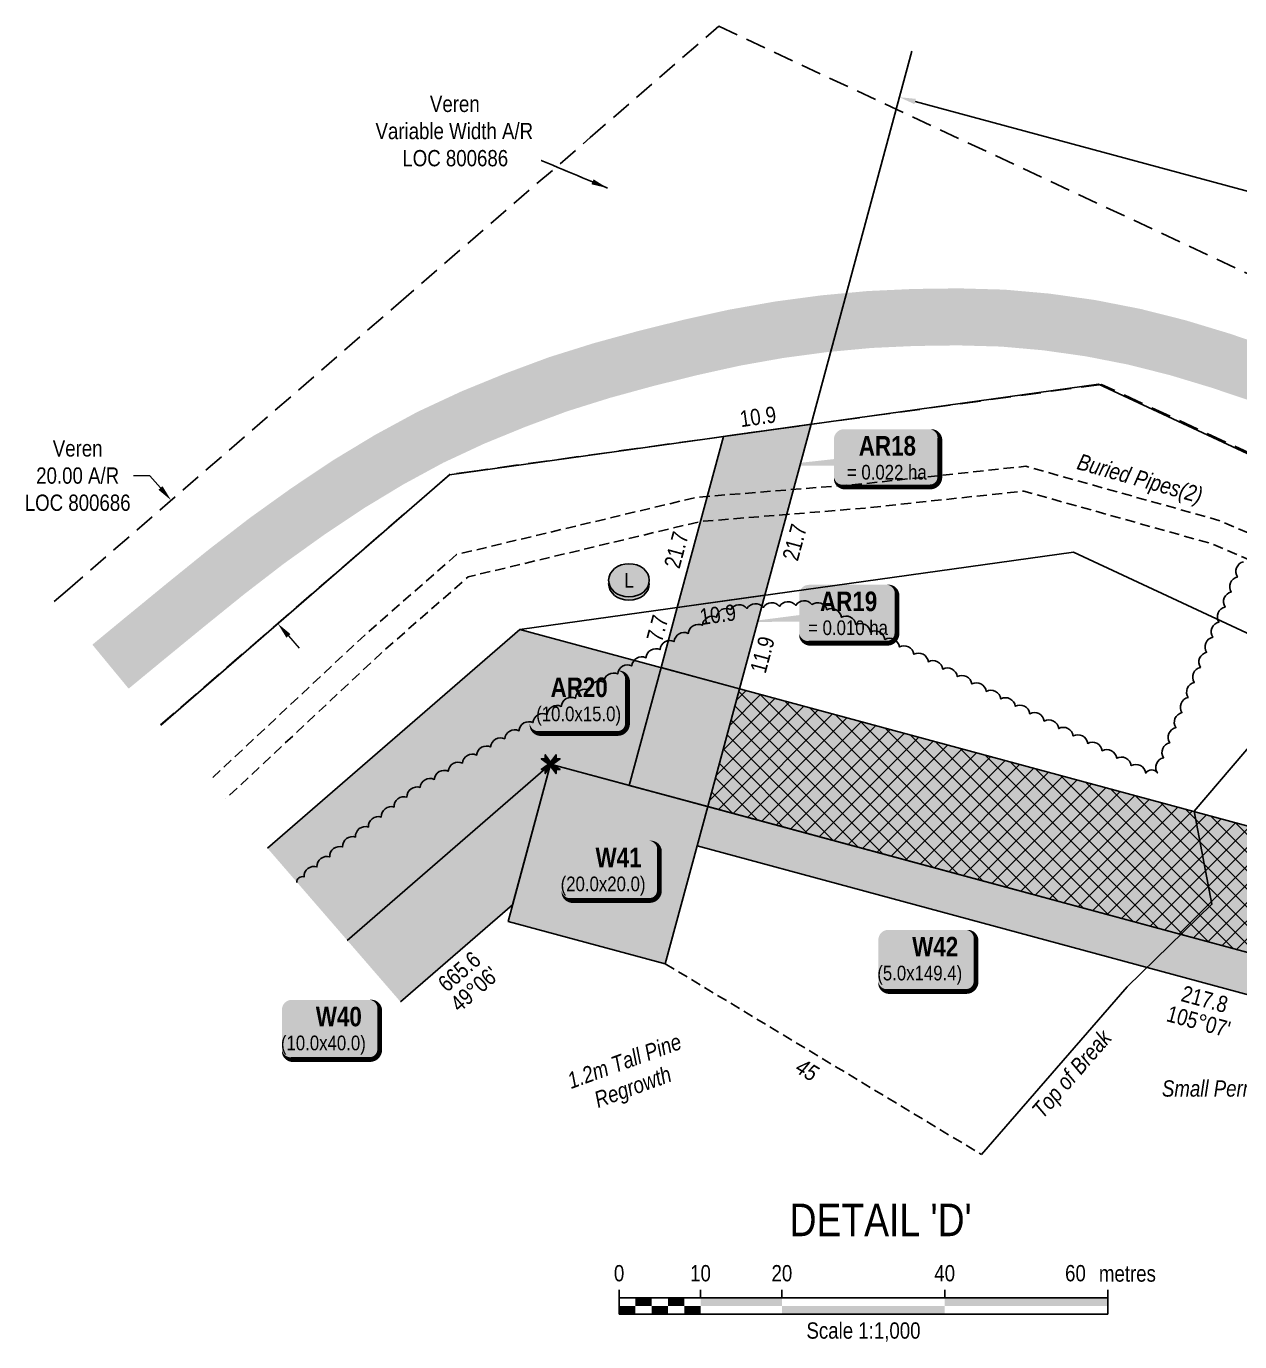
# Model space of a CAD drawing. Extents: x 471563 to 508050, y 6028961 to 6050146.
# Drawn here: x 475436 to 476181, y 6044230 to 6045038 of the extents above; entities that cross this region are included whole.
import ezdxf
from ezdxf.enums import TextEntityAlignment as Align

# ---------------------------------------------------------------- set-up
doc = ezdxf.new("R2010")
doc.units = 0
doc.header["$LTSCALE"] = 5
doc.header["$PDSIZE"] = 0.5
for name, pattern in [('0', [1, 1, 0]), ('foc-ACCESSROAD', [3.75, 2.5, -1.25]), ('foc-TIELINE', [1.875, 1.25, -0.625]), ('UG_PIPE', [1.875, 1.25, -0.625])]:
    doc.linetypes.add(name, pattern=pattern)
doc.layers.get('Defpoints').update_dxf_attribs({"color": 9})
for name, color, linetype in [('AS-PIPE-UG', 44, 'UG_PIPE'), ('AS-PIPE-UG-T', 44, 'Continuous'), ('AS-ROADS', 254, 'Continuous'), ('C-AR', 13, 'foc-ACCESSROAD'), ('C-RW', 13, 'Continuous'), ('DETAIL-T', 7, 'Continuous'), ('L-BD1', 253, 'Continuous'), ('L-MON', 1, 'Continuous'), ('P-CROSSINGS AR', 250, 'Continuous'), ('P-PROPOSED', 10, 'Continuous'), ('P-PROPOSED-H', 21, 'Continuous'), ('P-TEMP-BLOCKS', 250, 'Continuous'), ('P-TEMP-BLUE-BORE-H', 131, 'Continuous'), ('P-TEMP-H', 41, 'Continuous'), ('P-TEMP-NO CUT-H', 104, 'Continuous'), ('P-TEMP-NO CUT-T', 143, 'Continuous'), ('P-TEMP_ACCESS ROAD', 46, 'Continuous'), ('P-TEMP_WORKSPACE', 46, 'Continuous'), ('P-WORKAREA', 113, 'Continuous'), ('P-WORKAREA-H', 111, 'Continuous'), ('P-WORKAREA-T', 113, 'Continuous'), ('T-BUSH', 110, '0'), ('T-BUSH-T', 110, 'Continuous'), ('T-SLOPE', 48, 'Continuous'), ('T-TIE', 201, 'foc-TIELINE'), ('T-WATER-T', 170, 'Continuous')]:
    doc.layers.add(name, color=color, linetype=linetype)
for name, color, linetype, lineweight in [('C-AR-T', 13, 'Continuous', 9), ('P-TEMP-T', 46, 'Continuous', 18), ('T-TEXT', 48, 'Continuous', 18), ('T-TIE-T', 201, 'Continuous', 18)]:
    doc.layers.add(name, color=color, linetype=linetype, lineweight=lineweight)
doc.styles.add('80', font='ARIALN.TTF', dxfattribs={"height": 10})
doc.styles.add('80CG', font='ARIALN.TTF', dxfattribs={"height": 10})
doc.styles.add('80L', font='ARIALN.TTF', dxfattribs={"height": 10})
doc.styles.add('80LS', font='ARIALNI.TTF', dxfattribs={"height": 10})
doc.styles.add('BOLD', font='ARIALNB.TTF')
doc.styles.add('MtXpl_Arial_Narrow', font='ARIALNI.TTF')
doc.dimstyles.new('Compass 5 000', dxfattribs={"dimscale": 5, "dimtxt": 9, "dimasz": 2, "dimexe": 0.2, "dimexo": 0.0625, "dimgap": 0.5, "dimtad": 0, "dimtih": 1, "dimtoh": 1, "dimzin": 0, "dimdsep": 46, "dimtxsty": '80CG', "dimcen": 0.1, "dimse1": 1, "dimse2": 1, "dimclrd": 256, "dimclrt": 256, "dimaunit": 1, "dimadec": 4, "dimazin": 0, "dimtfac": 0.06, "dimtofl": 0, "dimtmove": 0, "dimatfit": 1, "dimfxl": 0.2, "dimtolj": 1, "dimtzin": 0, "dimlwd": -1, "dimarcsym": 0})

# ---------------------------------------------------------------- blocks, each defined once
blk = doc.blocks.new('*U88')
h = blk.add_hatch(color=191)
edge = h.paths.add_edge_path()
edge.add_line((-23.99999999999998, -18.12467346899211), (23.99999999999998, -18.12467346899211))
edge.add_arc((23.99999999999998, -12.12467346899211), 6, 270, 360)
edge.add_line((29.99999999999998, -12.12467346899211), (29.99999999999998, 12.5))
edge.add_arc((23.99999999999998, 12.5), 6, 0, 90)
edge.add_line((23.99999999999998, 18.5), (-23.99999999999998, 18.5))
edge.add_arc((-23.99999999999998, 12.5), 6, 90, 180)
edge.add_line((-29.99999999999998, 12.5), (-29.99999999999998, -12.12467346899211))
edge.add_arc((-23.99999999999998, -12.12467346899211), 6, 180, 270)
at = {"color": 250, "flags": 128}
blk.add_lwpolyline([(-23.99999999999998, -18.12467346899211, 3, 3, 0), (23.99999999999998, -18.12467346899211, 3, 3, 0.414213562373095), (29.99999999999998, -12.12467346899211, 3, 3, 0), (29.99999999999998, 12.5, 3, 0, 0.414213562373095), (23.99999999999998, 18.5, 0, 0, 0), (-23.99999999999998, 18.5, 0, 0, 0.414213562373095), (-29.99999999999998, 12.5, 0, 0, 0), (-29.99999999999998, -12.12467346899211, 0, 3, 0.414213562373095)], format="xyseb", close=True, dxfattribs=at)
at = {"flags": 128}
blk.add_lwpolyline([(27.24396544573335, 13.55995301634605, 0, 7.499999999999999, 0), (-3.398394867633905e-15, 3.944304526105059e-31, 0, 0, 0)], format="xyseb", dxfattribs=at)
at = {"color": 250}
for tag, p, height, style in [('TEMP_AREA_W1_001', (-9.212824010914055, 2.244292974654144), 12, 'BOLD'), ('ENTER_TEXT_001', (-30.65893587994544, -12.47010782646594), 9, '80')]:
    blk.add_attdef(tag, p, '', height=height, dxfattribs=dict(at, style=style))
blk = doc.blocks.new('*U89')
h = blk.add_hatch(color=111)
edge = h.paths.add_edge_path()
edge.add_line((-26.49999999999998, -16.90748282939144), (26.49999999999998, -16.90748282939144))
edge.add_arc((26.49999999999998, -10.90748282939144), 6, 270, 360)
edge.add_line((32.49999999999998, -10.90748282939144), (32.49999999999998, 12.5))
edge.add_arc((26.49999999999998, 12.5), 6, 0, 90)
edge.add_line((26.49999999999998, 18.5), (-26.49999999999998, 18.5))
edge.add_arc((-26.49999999999998, 12.5), 6, 90, 180)
edge.add_line((-32.49999999999998, 12.5), (-32.49999999999998, -10.90748282939144))
edge.add_arc((-26.49999999999998, -10.90748282939144), 6, 180, 270)
at = {"color": 250, "flags": 128}
blk.add_lwpolyline([(-26.49999999999998, -16.90748282939144, 3, 3, 0), (26.49999999999998, -16.90748282939144, 3, 3, 0.414213562373095), (32.49999999999998, -10.90748282939144, 3, 3, 0), (32.49999999999998, 12.5, 3, 0, 0.414213562373095), (26.49999999999998, 18.5, 0, 0, 0), (-26.49999999999998, 18.5, 0, 0, 0.414213562373095), (-32.49999999999998, 12.5, 0, 0, 0), (-32.49999999999998, -10.90748282939144, 0, 3, 0.414213562373095)], format="xyseb", close=True, dxfattribs=at)
at = {"flags": 128}
blk.add_lwpolyline([(-68.44125145766695, -3.762098130842213, 0, 7.5, 0), (-3.398394867633905e-15, 0, 0, 0, 0)], format="xyseb", dxfattribs=at)
at = {"color": 250}
for tag, p, height, style in [('TEMP_AREA_W1_001', (-9.212824010914055, 2.244292974654144), 12, 'BOLD'), ('ENTER_TEXT_001', (-30.65893587994544, -12.47010782646594), 9, '80')]:
    blk.add_attdef(tag, p, '', height=height, dxfattribs=dict(at, style=style))
blk = doc.blocks.new('*U91')
h = blk.add_hatch(color=191)
edge = h.paths.add_edge_path()
edge.add_line((-23.99999999999998, -18.12467346899211), (23.99999999999998, -18.12467346899211))
edge.add_arc((23.99999999999998, -12.12467346899211), 6, 270, 360)
edge.add_line((29.99999999999998, -12.12467346899211), (29.99999999999998, 12.5))
edge.add_arc((23.99999999999998, 12.5), 6, 0, 90)
edge.add_line((23.99999999999998, 18.5), (-23.99999999999998, 18.5))
edge.add_arc((-23.99999999999998, 12.5), 6, 90, 180)
edge.add_line((-29.99999999999998, 12.5), (-29.99999999999998, -12.12467346899211))
edge.add_arc((-23.99999999999998, -12.12467346899211), 6, 180, 270)
at = {"color": 250, "flags": 128}
blk.add_lwpolyline([(-23.99999999999998, -18.12467346899211, 3, 3, 0), (23.99999999999998, -18.12467346899211, 3, 3, 0.414213562373095), (29.99999999999998, -12.12467346899211, 3, 3, 0), (29.99999999999998, 12.5, 3, 0, 0.414213562373095), (23.99999999999998, 18.5, 0, 0, 0), (-23.99999999999998, 18.5, 0, 0, 0.414213562373095), (-29.99999999999998, 12.5, 0, 0, 0), (-29.99999999999998, -12.12467346899211, 0, 3, 0.414213562373095)], format="xyseb", close=True, dxfattribs=at)
at = {"flags": 128}
blk.add_lwpolyline([(27.24396544573335, 13.55995301634605, 0, 7.499999999999999, 0), (-3.398394867633905e-15, 3.944304526105059e-31, 0, 0, 0)], format="xyseb", dxfattribs=at)
at = {"color": 250}
for tag, p, height, style in [('TEMP_AREA_W1_001', (-9.212824010914055, 2.244292974654144), 12, 'BOLD'), ('ENTER_TEXT_001', (-30.65893587994544, -12.47010782646594), 9, '80')]:
    blk.add_attdef(tag, p, '', height=height, dxfattribs=dict(at, style=style))
blk = doc.blocks.new('*U241')
h = blk.add_hatch(color=191)
edge = h.paths.add_edge_path()
edge.add_line((-23.99999999999998, -19.2590610754689), (23.99999999999998, -19.2590610754689))
edge.add_arc((23.99999999999998, -13.2590610754689), 6, 270, 360)
edge.add_line((29.99999999999998, -13.2590610754689), (29.99999999999998, 12.5))
edge.add_arc((23.99999999999998, 12.5), 6, 0, 90)
edge.add_line((23.99999999999998, 18.5), (-23.99999999999998, 18.5))
edge.add_arc((-23.99999999999998, 12.5), 6, 90, 180)
edge.add_line((-29.99999999999998, 12.5), (-29.99999999999998, -13.2590610754689))
edge.add_arc((-23.99999999999998, -13.2590610754689), 6, 180, 270)
at = {"color": 250, "flags": 128}
blk.add_lwpolyline([(-23.99999999999998, -19.2590610754689, 3, 3, 0), (23.99999999999998, -19.2590610754689, 3, 3, 0.414213562373095), (29.99999999999998, -13.2590610754689, 3, 3, 0), (29.99999999999998, 12.5, 3, 0, 0.414213562373095), (23.99999999999998, 18.5, 0, 0, 0), (-23.99999999999998, 18.5, 0, 0, 0.414213562373095), (-29.99999999999998, 12.5, 0, 0, 0), (-29.99999999999998, -13.2590610754689, 0, 3, 0.414213562373095)], format="xyseb", close=True, dxfattribs=at)
at = {"flags": 128}
blk.add_lwpolyline([(-21.86103258600038, 6.367884304934441, 0, 7.499999999999998, 0), (-3.398394867633904e-15, -7.888609052210118e-31, 0, 0, 0)], format="xyseb", dxfattribs=at)
at = {"color": 250}
for tag, p, height, style in [('TEMP_AREA_W1_001', (-9.212824010914055, 2.244292974654144), 12, 'BOLD'), ('ENTER_TEXT_001', (-30.65893587994544, -12.47010782646594), 9, '80')]:
    blk.add_attdef(tag, p, '', height=height, dxfattribs=dict(at, style=style))
blk = doc.blocks.new('TEMP')
h = blk.add_hatch(color=255)
h.dxf.hatch_style = 1
h.paths.add_polyline_path([(-5.274162218071865e-10, 0.2514284397220763), (-0.6656854269836916, 1.152061669657268), (-0.6656854269836914, 0.6656854303339061), (-1.152061663105632, 0.6656854303339061), (-0.2514284404497631, 5.273246284076549e-10), (-1.152061661774314, -0.665685419564579), (-0.6656854224511335, -0.6656854195645793), (-0.6656854224511335, -1.152061655686338), (-5.273248504522599e-10, -0.2514284436956583), (0.6656854183820542, -1.152061663420681), (0.6656854183820542, -0.6656854208922597), (1.152061656810019, -0.6656854053035203), (0.2514284429676993, 5.273251835191672e-10), (1.152061671303363, 0.6656854258011662), (0.6656854287749412, 0.6656854258011663), (0.6656854131859291, 1.15206166422904)])
h.paths.add_polyline_path([(0.5656854229146121, 0.8485281473411305), (0.5656854319800914, 0.5656854258011663), (0.8485281444547581, 0.5656854258011663), (0.08318903393992505, -1.110223024625157e-16), (0.8485281399220184, -0.5656854150320215), (0.5656854183820542, -0.5656854240973189), (0.5656854183820542, -0.8485281365719858), (1.110223024625157e-16, -0.08318903609469996), (-0.5656854224511336, -0.848528132039064), (-0.5656854224511336, -0.5656854195645794), (-0.8485281349258003, -0.5656854195645796), (-0.08318903284889523, 0), (-0.8485281394583577, 0.5656854303339061), (-0.5656854269836913, 0.5656854303339061), (-0.5656854269836913, 0.8485281428085727), (0, 0.08318903069412065)], flags=16)
h = blk.add_hatch(color=1)
h.dxf.hatch_style = 1
h.paths.add_polyline_path([(0, 0.08318903069412048), (-0.5656854269836913, 0.8485281428085726), (-0.5656854269836911, 0.5656854303339061), (-0.8485281394583579, 0.5656854303339061), (-0.08318903284889523, 0), (-0.8485281349258, -0.5656854195645791), (-0.5656854224511336, -0.5656854195645792), (-0.5656854224511336, -0.8485281320390639), (1.110223024625157e-16, -0.08318903609469996), (0.5656854183820542, -0.8485281365719854), (0.5656854183820542, -0.5656854240973188), (0.8485281399220186, -0.5656854150320215), (0.08318903393992516, -5.551115123125783e-17), (0.8485281444547583, 0.5656854258011663), (0.5656854319800915, 0.5656854258011663), (0.5656854229146121, 0.8485281473411305)])
h = blk.add_hatch(color=1)
h.dxf.hatch_style = 1
h.paths.add_polyline_path([(-0.0831890328488953, 0), (-0.8485281394583578, 0.5656854303339061), (-0.5656854269836913, 0.5656854303339061), (-0.5656854269836913, 0.8485281428085727), (0, 0.0831890306941205), (0.5656854229146121, 0.8485281473411305), (0.5656854319800914, 0.5656854258011663), (0.8485281444547581, 0.5656854258011663), (0.0831890339399252, 0), (0.8485281399220184, -0.5656854150320214), (0.5656854183820542, -0.5656854240973189), (0.5656854183820542, -0.8485281365719856), (0, -0.08318903609469999), (-0.5656854224511335, -0.848528132039064), (-0.5656854224511335, -0.5656854195645792), (-0.8485281349258001, -0.5656854195645792)])
at = {"color": 1}
for p, q in [((-0.0831890328488953, 0), (0.0831890339399252, 0)), ((0, 0.0831890306941205), (0, -0.08318903609469999))]:
    blk.add_line(p, q, dxfattribs=at)
at = {"color": 255, "flags": 128}
blk.add_lwpolyline([(-0.251428440449763, 5.27325e-10), (-1.152061663105632, 0.6656854303339061), (-0.6656854269836914, 0.6656854303339061), (-0.6656854269836914, 1.152061669657268), (-5.274159999999999e-10, 0.2514284397220763), (0.6656854131859291, 1.15206166422904), (0.6656854287749412, 0.6656854258011663), (1.152061671303363, 0.6656854258011663), (0.2514284429676991, 5.27325e-10), (1.152061656810019, -0.6656854053035204), (0.6656854183820542, -0.6656854208922596), (0.6656854183820542, -1.152061663420681), (-5.27325e-10, -0.2514284436956586), (-0.6656854224511335, -1.152061655686338), (-0.6656854224511335, -0.6656854195645793), (-1.152061661774314, -0.6656854195645793)], close=True, dxfattribs=at)
at = {"color": 1, "flags": 128}
blk.add_lwpolyline([(-0.0831890328488953, 0), (-0.8485281394583578, 0.5656854303339061), (-0.5656854269836913, 0.5656854303339061), (-0.5656854269836913, 0.8485281428085727), (0, 0.0831890306941205), (0.5656854229146121, 0.8485281473411305), (0.5656854319800914, 0.5656854258011663), (0.8485281444547581, 0.5656854258011663), (0.0831890339399252, 0), (0.8485281399220184, -0.5656854150320214), (0.5656854183820542, -0.5656854240973189), (0.5656854183820542, -0.8485281365719856), (0, -0.08318903609469999), (-0.5656854224511335, -0.848528132039064), (-0.5656854224511335, -0.5656854195645792), (-0.8485281349258001, -0.5656854195645792)], close=True, dxfattribs=at)
blk = doc.blocks.new('*D303')
at = {"layer": 'C-AR-T', "transparency": 16777216}
for p, q in [((475511.8741234215, 6044761.756610269), (475501.874123421, 6044761.756610269)), ((475518.4177813916, 6044754.194828706), (475511.8741234215, 6044761.756610269)), ((475596.9978445056, 6044663.388543408), (475603.5415024739, 6044655.826761847))]:
    blk.add_line(p, q, dxfattribs=at)
at = {"layer": 'C-AR-T', "linetype": 'Continuous', "transparency": 16777216}
for points in [[(475519.6780783185, 6044755.285438367), (475517.1574844643, 6044753.104219044), (475524.9614393599, 6044746.633047144)], [(475598.2581414324, 6044664.479153071), (475595.7375475783, 6044662.297933747), (475590.4541865368, 6044670.950324971)]]:
    blk.add_solid(points, dxfattribs=at)
at = {"layer": 'Defpoints', "color": 0, "linetype": 'Continuous', "transparency": 16777216}
for p in [(475524.9614393599, 6044746.633047144), (475515.9128285577, 6044738.802747671), (475581.4055757346, 6044663.120025497)]:
    blk.add_point(p, dxfattribs=at)
at = {"layer": 'C-AR-T', "linetype": 'Continuous', "transparency": 16777216, "insert": (475467.5733048678, 6044761.756610269), "char_height": 10, "attachment_point": 5, "style": '80CG'}
blk.add_mtext('\\A1;Veren\\P20.00 A/R\\PLOC 800686', dxfattribs=at)
blk = doc.blocks.new('*U389')
at = {"color": 0}
for p, q in [((-150.0000000000342, 0), (-150.0000000000342, 15.00000000000273)), ((-150.0000000000342, 10.00000000000182), (150.2392182250246, 10.00000000000159)), ((-100.0000000000232, 10.00000000000182), (-100.0000000000232, 15.00000000000273)), ((-50.00000000001134, 10.00000000000182), (-50.00000000001134, 15.00000000000273)), ((50.00000000001134, 10.00000000000182), (50.00000000001134, 15.00000000000273)), ((150.2392182250246, -2.274e-13), (150.2392182250246, 15.0000000000025)), ((-150.0000000000342, 0), (150.2392182250246, -2.274e-13))]:
    blk.add_line(p, q, dxfattribs=at)
for points in [[(-140.0000000000342, 10.00000000000091), (-130.0000000000232, 10.00000000000091), (-140.0000000000342, 5), (-130.0000000000232, 5)], [(-120.0000000000342, 10.00000000000091), (-110.0000000000233, 10.00000000000091), (-120.0000000000342, 5), (-110.0000000000233, 5)], [(-100.0000000000232, 10.00000000000182), (-50.00000000001134, 10.00000000000182), (-100.0000000000232, 5.000000000000909), (-50.00000000001134, 5.000000000000909)], [(50.00000000001134, 10.00000000000182), (150.2392182250246, 10.00000000000159), (50.00000000001134, 5.000000000000909), (150.2392182250246, 5.000000000000682)], [(-150.0000000000342, 5.000000000000909), (-140.0000000000233, 5.000000000000909), (-150.0000000000342, 0), (-140.0000000000233, 0)], [(-130.0000000000342, 5.000000000000909), (-120.0000000000233, 5.000000000000909), (-130.0000000000342, 0), (-120.0000000000233, 0)], [(-110.0000000000342, 5.000000000000909), (-100.0000000000232, 5.000000000000909), (-110.0000000000342, 0), (-100.0000000000232, 0)], [(-50.00000000001134, 5.000000000000909), (50.00000000001134, 5.000000000000909), (-50.00000000001134, 0), (50.00000000001134, 0)]]:
    blk.add_solid(points, dxfattribs=at)
at = {"color": 0, "style": '80'}
blk.add_text('metres', height=10.00000000000227, dxfattribs=at).set_placement((162.2392182250246, 20.0000000000025), align=Align.CENTER)
for s, insert, char_height, attachment_point in [('0', (-150.0000000000342, 30.21145975443656), 10, 2), ('10', (-100.0000000000232, 30.21145975443656), 10, 2), ('20', (-50.00000000001134, 30.21145975443656), 10, 2), ('40', (50.00000000001134, 30.21145975443656), 10, 2), ('60', (136.6959500629242, 30.21828103683765), 10, 3), ('Scale 1:1,000', (0.1196091124951968, -5.000000000000114), 10.00000000000227, 2)]:
    blk.add_mtext(s, dxfattribs=dict(at, insert=insert, char_height=char_height, attachment_point=attachment_point))
blk = doc.blocks.new('*U356')
h = blk.add_hatch(color=191)
edge = h.paths.add_edge_path()
edge.add_line((-23.99999999999998, -17.36857573747408), (23.99999999999999, -17.36857573747408))
edge.add_arc((23.99999999999999, -11.36857573747408), 6, 270, 360)
edge.add_line((29.99999999999999, -11.36857573747408), (29.99999999999998, 12.5))
edge.add_arc((23.99999999999998, 12.5), 6, 0, 90)
edge.add_line((23.99999999999998, 18.5), (-23.99999999999998, 18.5))
edge.add_arc((-23.99999999999998, 12.5), 6, 90, 180)
edge.add_line((-29.99999999999998, 12.5), (-29.99999999999998, -11.36857573747408))
edge.add_arc((-23.99999999999998, -11.36857573747408), 6, 180, 270)
at = {"color": 250, "flags": 128}
blk.add_lwpolyline([(-23.99999999999998, -17.36857573747408, 3, 3, 0), (23.99999999999999, -17.36857573747408, 3, 3, 0.414213562373095), (29.99999999999999, -11.36857573747408, 3, 3, 0), (29.99999999999998, 12.5, 3, 0, 0.414213562373095), (23.99999999999998, 18.5, 0, 0, 0), (-23.99999999999998, 18.5, 0, 0, 0.414213562373095), (-29.99999999999998, 12.5, 0, 0, 0), (-29.99999999999998, -11.36857573747408, 0, 3, 0.414213562373095)], format="xyseb", close=True, dxfattribs=at)
at = {"flags": 128}
blk.add_lwpolyline([(-63.61992071897509, -4.4253108378724, 0, 7.499999999999994, 0), (-3.398394867633904e-15, 4.930380657631324e-32, 0, 0, 0)], format="xyseb", dxfattribs=at)
at = {"color": 250}
for tag, p, height, style in [('TEMP_AREA_W1_001', (-9.212824010914055, 2.244292974654144), 12, 'BOLD'), ('ENTER_TEXT_001', (-30.65893587994544, -12.47010782646594), 9, '80')]:
    blk.add_attdef(tag, p, '', height=height, dxfattribs=dict(at, style=style))
blk = doc.blocks.new('*U357')
h = blk.add_hatch(color=111)
edge = h.paths.add_edge_path()
edge.add_line((-23.99999999999998, -20), (23.99999999999998, -20))
edge.add_arc((23.99999999999998, -14), 6, 270, 360)
edge.add_line((29.99999999999998, -14), (29.99999999999998, 12.5))
edge.add_arc((23.99999999999998, 12.5), 6, 0, 90)
edge.add_line((23.99999999999998, 18.5), (-23.99999999999998, 18.5))
edge.add_arc((-23.99999999999998, 12.5), 6, 90, 180)
edge.add_line((-29.99999999999998, 12.5), (-29.99999999999998, -14))
edge.add_arc((-23.99999999999998, -14), 6, 180, 270)
at = {"color": 250, "flags": 128}
blk.add_lwpolyline([(-23.99999999999998, -20, 3, 3, 0), (23.99999999999998, -20, 3, 3, 0.414213562373095), (29.99999999999998, -14, 3, 3, 0), (29.99999999999998, 12.5, 3, 0, 0.414213562373095), (23.99999999999998, 18.5, 0, 0, 0), (-23.99999999999998, 18.5, 0, 0, 0.414213562373095), (-29.99999999999998, 12.5, 0, 0, 0), (-29.99999999999998, -14, 0, 3, 0.414213562373095)], format="xyseb", close=True, dxfattribs=at)
at = {"flags": 128}
blk.add_lwpolyline([(63.07422220106693, -19.80544240223615, 0, 7.5, 0), (-3.398394867633905e-15, 0, 0, 0, 0)], format="xyseb", dxfattribs=at)
at = {"color": 250}
for tag, p, height, style in [('TEMP_AREA_W1_001', (-9.212824010914055, 2.244292974654144), 12, 'BOLD'), ('ENTER_TEXT_001', (-30.65893587994544, -12.47010782646594), 9, '80')]:
    blk.add_attdef(tag, p, '', height=height, dxfattribs=dict(at, style=style))
blk = doc.blocks.new('Well_proximity')
h = blk.add_hatch(color=191)
h.dxf.hatch_style = 1
edge = h.paths.add_edge_path()
edge.add_ellipse((0, 0), major_axis=(-12.5, 0), ratio=0.8162973455633618, start_angle=0, end_angle=360)
h = blk.add_hatch(color=250)
h.dxf.hatch_style = 1
edge = h.paths.add_edge_path()
edge.add_ellipse((0, -2.047489049626165), major_axis=(-12.5, 0), ratio=0.8162973455633618, start_angle=0, end_angle=180)
edge.add_line((12.5, -2.047489049626165), (12.5, 0))
edge.add_ellipse((0, 0), major_axis=(-12.5, 0), ratio=0.8162973455633618, start_angle=0, end_angle=180, ccw=False)
edge.add_line((-12.5, 0), (-12.5, -2.047489049626165))
at = {"color": 250}
blk.add_ellipse((0, 0), major_axis=(-12.5, 0), ratio=0.8162973455633618, dxfattribs=at)
blk.add_ellipse((0, -2.047489049626165), major_axis=(-12.5, 0), ratio=0.8162973455633618, start_param=0, end_param=3.141592653589793, dxfattribs=at)
at = {"color": 250, "style": '80L'}
blk.add_attdef('CROSSING', text='', height=9, dxfattribs=at).set_placement((0.0891644256771542, 0.0199513138486509), align=Align.MIDDLE_CENTER)

msp = doc.modelspace()

# ---------------------------------------------------------------- hatches: boundary and pattern name
at = {"layer": 'P-PROPOSED-H'}
h = msp.add_hatch(color=256, dxfattribs=at)
h.dxf.hatch_style = 1
h.paths.add_polyline_path([(475584.0303900502, 6044533.161432644), (475633.1110103048, 6044476.502178292), (475757.958071116, 6044584.649933591), (476808.7773324092, 6044300.80909992), (477158.9235436348, 6044619.798023175), (477108.4408086055, 6044675.211666463), (476788.6631968057, 6044383.889033827), (475739.0131968081, 6044667.414033853)])
at = {"layer": 'P-TEMP-BLUE-BORE-H'}
h = msp.add_hatch(color=256, dxfattribs=at)
h.dxf.hatch_style = 1
h.paths.add_polyline_path([(476574.9992948142, 6044363.955785109), (475854.4479782723, 6044558.586673517), (475873.9952625436, 6044630.953508734), (476594.5465790983, 6044436.3226203)])
at = {"layer": 'P-TEMP-H'}
h = msp.add_hatch(color=256, dxfattribs=at)
h.dxf.hatch_style = 1
h.paths.add_polyline_path([(475889.516969714, 6044688.417083061), (475835.7242862876, 6044680.910225548), (475825.7503090153, 6044643.985138711), (475873.9952625506, 6044630.953508682)])
h = msp.add_hatch(color=256, dxfattribs=at)
h.dxf.hatch_style = 1
h.paths.add_polyline_path([(475633.1110103043, 6044476.502178292), (475665.8313341075, 6044438.729445564), (475734.6439801959, 6044498.337842898), (475757.958071116, 6044584.649933591)])
h = msp.add_hatch(color=256, dxfattribs=at)
h.dxf.hatch_style = 1
h.paths.add_polyline_path([(475828.3847182049, 6044462.096766308), (475854.4479782723, 6044558.586673517), (475757.958071116, 6044584.649933591), (475731.894811019, 6044488.16002641)])
h = msp.add_hatch(color=256, dxfattribs=at)
h.dxf.hatch_style = 1
h.paths.add_polyline_path([(475854.4479782723, 6044558.586673517), (476574.9992948138, 6044363.955785109), (476568.4835333776, 6044339.833506713), (475847.9322168452, 6044534.464395128)])
at = {"layer": 'P-TEMP-NO CUT-H', "ltscale": 2}
h = msp.add_hatch(dxfattribs=at)
h.set_pattern_fill('ANSI37', color=256, scale=2.498678574999944, angle=90)
h.set_pattern_definition([(135, (257.6555133211262, 3195.073993828361), (-5.609693391931934, -5.609693391931934), []), (225, (257.6555133211262, 3195.073993828361), (5.609693391931933, -5.609693391931934), [])])
h.paths.add_polyline_path([(476574.9992948119, 6044363.955785109), (475854.4479782723, 6044558.586673517), (475873.9952625436, 6044630.953508734), (476594.5465790983, 6044436.3226203)])
at = {"layer": 'P-WORKAREA-H'}
h = msp.add_hatch(color=256, dxfattribs=at)
h.dxf.hatch_style = 1
h.paths.add_polyline_path([(475864.0607058255, 6044785.81569337), (475835.7242862876, 6044680.910225548), (475889.516969714, 6044688.417083061), (475917.8435600022, 6044793.286161621)])
h = msp.add_hatch(color=256, dxfattribs=at)
h.dxf.hatch_style = 1
h.paths.add_polyline_path([(475825.7503090153, 6044643.985138711), (475806.2030246964, 6044571.618303374), (475854.4479782712, 6044558.586673487), (475873.9952625534, 6044630.953508555)])

# ---------------------------------------------------------------- linework, layer by layer
at = {"layer": 'AS-PIPE-UG', "flags": 128}
for points in [[(477069.7798875226, 6044717.648798455), (476830.8431968037, 6044501.499033848), (476772.4631968036, 6044450.739033755), (476757.3481968025, 6044451.194033847), (476698.9031968038, 6044481.334033787), (476648.4981968036, 6044506.264033849), (476593.9631968036, 6044537.204033794), (476492.0931968071, 6044578.754033785), (476388.818196804, 6044630.839033734), (476322.3531968035, 6044657.944033849), (476274.7931968024, 6044681.434033808), (476251.7881968035, 6044698.539033852), (476168.8581968069, 6044734.12903381), (476049.6731968037, 6044767.524033792), (475949.6881968039, 6044756.774033847), (475847.5381968037, 6044748.479033829), (475700.1681968049, 6044713.334033793), (475643.8031968048, 6044663.954033786), (475548.3131421673, 6044574.393850389)], [(477079.8374735193, 6044706.530922296), (476840.7914037989, 6044490.282209923), (476777.8742727743, 6044435.577284005), (476753.4985979865, 6044436.311054053), (476692.1437428189, 6044467.95166197), (476641.4703303585, 6044493.014417169), (476587.4060722264, 6044523.68734547), (476485.8767860377, 6044565.098377599), (476382.6021547864, 6044617.183191573), (476316.1951985287, 6044644.264520925), (476266.9371238348, 6044668.59320409), (476244.2566685023, 6044685.456894158), (476163.8576815437, 6044719.960691827), (476048.406827369, 6044752.309404131), (475951.0964745564, 6044741.846971893), (475849.897604484, 6044733.629207535), (475707.2559483267, 6044699.611829408), (475653.873714949, 6044652.844958448), (475558.569167905, 6044563.458762689)]]:
    msp.add_lwpolyline(points, dxfattribs=at)
at = {"layer": 'AS-ROADS', "const_width": 34.99999999999947, "flags": 128}
msp.add_lwpolyline([(476219.758196807, 6044814.009033844), (476194.7631968089, 6044823.779033882), (476169.0531968123, 6044832.424033847), (476142.9681968055, 6044840.304033848), (476116.3931968035, 6044847.009033742), (476089.3481968035, 6044852.29903385), (476062.3131968056, 6044856.109033846), (476035.5981968092, 6044858.469033845), (476008.3781968068, 6044859.229033882), (475981.2181968035, 6044858.864033788), (475953.7281968054, 6044857.609033739), (475925.9331968091, 6044855.019033682), (475898.1331968056, 6044851.304033844), (475870.7281968073, 6044846.434033733), (475843.5881968036, 6044840.419033824), (475816.2931968071, 6044833.644033823), (475789.3981967968, 6044826.279033885), (475762.6231968058, 6044817.89903385), (475736.2831968052, 6044808.104033846), (475710.1881968055, 6044797.444033848), (475684.1081968058, 6044785.28903385), (475658.7881968039, 6044771.55403379), (475633.698196809, 6044756.389033839), (475608.7131968058, 6044739.679033743), (475583.7331968055, 6044721.784033792), (475558.9881968057, 6044702.729033765), (475534.1931968055, 6044682.679033738), (475509.0281968069, 6044662.079033848), (475487.7338217953, 6044644.523874432)], dxfattribs=at)
at = {"layer": 'C-AR'}
for points in [[(475453.222318763, 6044684.584180413), (475461.2956461088, 6044691.539261115), (475664.4937303424, 6044867.378612234), (475782.2926330327, 6044969.318243217), (475861.176085658, 6045037.582942769), (476444.8947081027, 6044764.775059259), (476482.8578752208, 6044746.975485034), (476547.4609821137, 6044762.153174882), (476595.9006870609, 6044824.736690939), (476598.932211643, 6044828.652527506), (476650.0874768682, 6044958.971028739)], [(476883.2800641772, 6044751.146249279), (476883.1788693676, 6044743.355159318), (476750.0087957907, 6044617.832572068), (476595.1017080235, 6044595.652469615), (476578.9682229726, 6044593.341207244), (476575.623182332, 6044592.86136834), (476472.7173856689, 6044642.897559884), (476444.5147945166, 6044656.053894012), (476096.1602333533, 6044817.804605517), (475878.1459964188, 6044787.788641267), (475868.0152619689, 6044786.364290989), (475712.6120603536, 6044764.805916376), (475696.2786292746, 6044762.621091221), (475526.7405309056, 6044615.912816525), (475518.4987042149, 6044608.812575447)]]:
    msp.add_lwpolyline(points, dxfattribs=at)
at = {"layer": 'C-RW', "flags": 128}
for points in [[(475518.5900292305, 6044608.706567021), (475695.9188243572, 6044762.316199679), (476094.3788374311, 6044817.921950326), (476770.5668318635, 6044502.607639986), (477041.1309747276, 6044749.095997842)], [(477108.4408086055, 6044675.211666463), (476788.6631968057, 6044383.889033827), (476078.9231968056, 6044714.849033789), (475739.0131968081, 6044667.414033853), (475584.0303900502, 6044533.161432644)]]:
    msp.add_lwpolyline(points, dxfattribs=at)
at = {"layer": 'P-PROPOSED'}
for points in [[(475584.0303900502, 6044533.161432644), (475739.0131968081, 6044667.414033853), (476788.6631968057, 6044383.889033827), (477108.4408086055, 6044675.211666463)], [(477158.9235436348, 6044619.798023175), (476808.7773324092, 6044300.80909992), (475757.958071116, 6044584.649933591), (475633.1110103048, 6044476.502178292)]]:
    msp.add_lwpolyline(points, dxfattribs=at)
at = {"layer": 'P-TEMP-NO CUT-T'}
msp.add_line((475981.7234632464, 6044991.450726307), (476312.8755162084, 6044902.001971309), dxfattribs=at)
at = {"layer": 'P-TEMP-NO CUT-T', "flags": 128}
msp.add_lwpolyline([(475917.8435600022, 6044793.2861618), (475979.7360593662, 6045022.421024706)], dxfattribs=at)
at = {"layer": 'P-TEMP-NO CUT-T'}
msp.add_solid([(475982.1578473396, 6044993.05887826), (475981.2890791497, 6044989.842574473), (475972.0745518849, 6044994.057030936)], dxfattribs=at)
at = {"layer": 'P-TEMP_ACCESS ROAD', "linetype": 'Continuous', "flags": 128}
msp.add_lwpolyline([(475889.516969714, 6044688.417083061), (475835.7242862876, 6044680.910225548), (475825.7503090153, 6044643.985138711), (475873.9952625506, 6044630.953508682)], close=True, dxfattribs=at)
at = {"layer": 'P-TEMP_WORKSPACE'}
msp.add_lwpolyline([(475665.8313341077, 6044438.729445563), (475734.6439801959, 6044498.337842898), (475757.958071116, 6044584.649933591), (475633.1110103042, 6044476.502178293)], dxfattribs=at)
for points in [[(475828.3847182049, 6044462.096766308), (475854.4479782723, 6044558.586673517), (475757.958071116, 6044584.649933591), (475731.894811019, 6044488.16002641)], [(475854.4479782723, 6044558.586673517), (476574.9992948138, 6044363.955785109), (476568.4835333776, 6044339.833506713), (475847.9322168452, 6044534.464395128)]]:
    msp.add_lwpolyline(points, close=True, dxfattribs=at)
at = {"layer": 'P-WORKAREA'}
for points in [[(475864.0607058255, 6044785.81569337), (475835.7242862876, 6044680.910225548), (475889.516969714, 6044688.417083061), (475917.8435600022, 6044793.286161621)], [(475825.7503090153, 6044643.985138711), (475806.2030246964, 6044571.618303374), (475854.4479782712, 6044558.586673487), (475873.9952625534, 6044630.953508555)]]:
    msp.add_lwpolyline(points, close=True, dxfattribs=at)
msp.add_lwpolyline([(475917.8435600022, 6044793.2861618), (475864.0607058255, 6044785.815693519)], dxfattribs=at)
at = {"layer": 'T-BUSH', "linetype": 'Continuous', "flags": 128}
msp.add_lwpolyline([(476183.3962353767, 6044708.867135961, 0.52056705), (476179.616556927, 6044699.614658227, 0.52056705), (476175.8368784773, 6044690.362180464, 0.52056705), (476172.0572000276, 6044681.109702672, 0.52056705), (476168.277521578, 6044671.857224938, 0.52056705), (476164.4978431282, 6044662.604747175, 0.52056705), (476160.7181646804, 6044653.352269412, 0.52056705), (476156.9384862289, 6044644.09979162, 0.52056705), (476153.1588077792, 6044634.847313886, 0.52056705), (476149.3791293314, 6044625.594836122, 0.52056705), (476145.5994508799, 6044616.34235836, 0.52056705), (476141.8197724302, 6044607.089880567, 0.52056705), (476138.0400939805, 6044597.837402834, 0.52056705), (476134.2604155309, 6044588.58492507, 0.52056705), (476130.4807370811, 6044579.332447278, 0.52056705), (476123.3128537915, 6044579.222787401, 0.52056705), (476114.4163622834, 6044583.777647745, 0.52056705), (476105.5198707746, 6044588.33250809, 0.52056705), (476096.6233792636, 6044592.887368406, 0.52056705), (476087.7268877542, 6044597.442228781, 0.52056705), (476078.8303962449, 6044601.997089125, 0.52056705), (476069.9339047356, 6044606.551949441, 0.52056705), (476061.0374132263, 6044611.106809816, 0.52056705), (476052.140921717, 6044615.661670161, 0.52056705), (476043.2444302077, 6044620.216530506, 0.52056705), (476034.3479386984, 6044624.771390822, 0.52056705), (476025.4514471909, 6044629.326251197, 0.52056705), (476016.5549556816, 6044633.881111542, 0.52056705), (476007.6584641705, 6044638.435971857, 0.52056705), (475998.7619726612, 6044642.990832232, 0.52056705), (475989.8654811518, 6044647.545692577, 0.52056705), (475980.9689896426, 6044652.100552922, 0.52056705), (475972.0724981332, 6044656.655413237, 0.52056705), (475963.176006624, 6044661.210273612, 0.52056705), (475954.2795151146, 6044665.765133957, 0.52056705), (475945.3830236053, 6044670.319994274, 0.52056705), (475936.4865320979, 6044674.874854648, 0.52056705), (475927.5900405868, 6044679.429714993, 0.52056705), (475918.423701829, 6044682.691590917, 0.52056705), (475908.4480016119, 6044682.075377415, 0.52056705), (475898.472301391, 6044681.459163914, 0.52056705), (475888.496601172, 6044680.842950413, 0.52056705), (475878.520900953, 6044680.226736912, 0.52056705), (475868.545200734, 6044679.61052341, 0.52056705), (475859.8018830072, 6044674.887223762, 0.52056705), (475851.1349167112, 6044669.909472317, 0.52056705), (475842.4679504154, 6044664.931720929, 0.52056705), (475833.8009841195, 6044659.953969483, 0.52056705), (475825.1340178235, 6044654.976218096, 0.52056705), (475816.4670515276, 6044649.99846665, 0.52056705), (475807.8000852317, 6044645.020715264, 0.52056705), (475799.1331189357, 6044640.042963818, 0.52056705), (475790.4661526398, 6044635.06521243, 0.52056705), (475781.7991863439, 6044630.087460984, 0.52056705), (475773.1322200479, 6044625.109709597, 0.52056705), (475764.465253752, 6044620.131958151, 0.52056705), (475755.7982874562, 6044615.154206765, 0.52056705), (475747.1313211602, 6044610.176455319, 0.52056705), (475738.4643548643, 6044605.198703932, 0.52056705), (475729.7973885683, 6044600.220952486, 0.52056705), (475721.1304222724, 6044595.243201098, 0.52056705), (475712.4634559765, 6044590.265449653, 0.52056705), (475703.7964896806, 6044585.287698266, 0.52056705), (475695.1295233846, 6044580.30994682, 0.52056705), (475686.4625570887, 6044575.332195433, 0.52056705), (475677.7955907928, 6044570.354443987, 0.52056705), (475669.7495894539, 6044564.449898769, 0.52056705), (475661.8495417754, 6044558.327516802, 0.52056705), (475653.9494940933, 6044552.205134894, 0.52056705), (475646.049446413, 6044546.082752927, 0.52056705), (475638.1493987328, 6044539.960371019, 0.52056705), (475630.2493510525, 6044533.837989052, 0.52056705), (475622.3493033722, 6044527.715607144, 0.52056705), (475614.4492556919, 6044521.593225177, 0.52056705), (475606.5492080117, 6044515.470843269, 0.52056705), (475602.1151216939, 6044512.034513349, 0.52056705)], format="xyb", dxfattribs=at)
at = {"layer": 'T-SLOPE', "flags": 128}
msp.add_lwpolyline([(476375.6561968078, 6044934.116032904), (476362.2981968012, 6044869.943532835), (476351.8411968026, 6044799.784032962), (476276.4976968008, 6044701.242032959), (476285.0456968049, 6044645.089532953), (476258.1906967964, 6044613.442532889), (476199.7441967994, 6044610.548532956), (476153.0326968018, 6044555.895532947), (476163.9656968, 6044498.641532954), (476111.901696804, 6044447.972532957), (476022.5135576985, 6044345.033397575)], dxfattribs=at)
at = {"layer": 'T-TIE', "flags": 128}
msp.add_lwpolyline([(475828.3847182049, 6044462.096766308), (476022.5135576985, 6044345.033397575)], dxfattribs=at)

# ---------------------------------------------------------------- block references
at = {"layer": 'DETAIL-T', "xscale": 0.99947143, "yscale": 0.99947143, "zscale": 0.99947143}
msp.add_blockref('*U389', (475949.9251005243, 6044247.022066943), dxfattribs=at)
at = {"layer": 'L-MON', "xscale": 4.997357149999892, "yscale": 4.997357149999892, "zscale": 4.997357149999892}
msp.add_blockref('TEMP', (475757.958071116, 6044584.649933591), dxfattribs=at)
at = {"layer": 'P-CROSSINGS AR', "linetype": 'Continuous', "xscale": 0.99947143, "yscale": 0.99947143, "zscale": 0.99947143}
msp.add_blockref('Well_proximity', (475806.0506056882, 6044697.531335171), dxfattribs=at).add_auto_attribs({'CROSSING': 'L'})
at = {"layer": 'P-TEMP-BLOCKS'}
ref = msp.add_blockref('*U89', (475964.419912467, 6044771.733537697), dxfattribs=dict(at, xscale=0.9994796499999833, yscale=0.9994796499999833, zscale=0.9994796499999833))
ref.add_attrib('TEMP_AREA_W1_001', 'AR18', (475947.1655939252, 6044774.078928857), dxfattribs={"layer": '0', "color": 250, "height": 11.99375579999973, "style": 'BOLD'})
ref.add_attrib('ENTER_TEXT_001', '= 0.022 ha', (475939.8638019392, 6044759.386501933), dxfattribs={"layer": '0', "color": 250, "height": 8.995316849999867, "style": '80'})
ref = msp.add_blockref('*U356', (475940.6104144397, 6044676.278527719), dxfattribs=dict(at, xscale=0.9994796499999833, yscale=0.9994796499999833, zscale=0.9994796499999833))
ref.add_attrib('TEMP_AREA_W1_001', 'AR19', (475923.372458457, 6044678.623918882), dxfattribs={"layer": '0', "color": 250, "height": 11.99375579999973, "style": 'BOLD'})
ref.add_attrib('ENTER_TEXT_001', '= 0.010 ha', (475916.0543039119, 6044663.931491961), dxfattribs={"layer": '0', "color": 250, "height": 8.995316849999867, "style": '80'})
ref = msp.add_blockref('*U357', (475775.1447619549, 6044623.525969729), dxfattribs=dict(at, xscale=0.9994796499999833, yscale=0.9994796499999833, zscale=0.9994796499999833))
ref.add_attrib('TEMP_AREA_W1_001', 'AR20', (475757.9231685313, 6044625.87136088), dxfattribs={"layer": '0', "color": 250, "height": 11.99375579999973, "style": 'BOLD'})
ref.add_attrib('ENTER_TEXT_001', '(10.0x15.0)', (475749.0822733326, 6044611.062350723), dxfattribs={"layer": '0', "color": 250, "height": 8.995316849999867, "style": '80'})
at = {"layer": 'P-TEMP-BLOCKS', "xscale": 0.9994796499999833, "yscale": 0.9994796499999833, "zscale": 0.9994796499999833}
for name, p, values in [('*U88', (475794.7369815741, 6044519.130223573), {'TEMP_AREA_W1_001': 'W41', 'ENTER_TEXT_001': '(20.0x20.0)'}), ('*U241', (475989.1599497644, 6044464.416474557), {'TEMP_AREA_W1_001': 'W42', 'ENTER_TEXT_001': '(5.0x149.4)'}), ('*U91', (475623.0021057577, 6044421.504304993), {'TEMP_AREA_W1_001': 'W40', 'ENTER_TEXT_001': '(10.0x40.0)'})]:
    msp.add_blockref(name, p, dxfattribs=at).add_auto_attribs(values)

# ---------------------------------------------------------------- texts
at = {"layer": 'AS-PIPE-UG-T', "insert": (476082.8683682238, 6044775.615896893), "char_height": 9.994796499999866, "attachment_point": 1, "rotation": 344.3474119639286, "style": '80L'}
msp.add_mtext_dynamic_manual_height_columns('\\pi0.31954;{\\fArial Narrow|b0|i1|c0|p34;Buried Pipes(2)}', width=78.38850280628198, gutter_width=50.0004112173564, heights=[0], dxfattribs=at)
at = {"layer": 'DETAIL-T', "color": 3, "insert": (475960.5787869748, 6044304.939167572), "char_height": 19.98942859999955, "width": 223.7396991905514, "attachment_point": 5, "style": '80CG'}
msp.add_mtext("DETAIL 'D'", dxfattribs=at)
at = {"layer": 'L-BD1', "style": '80L'}
for s, p in [('665.6', (475701.8729884319, 6044457.388214804)), ("49°06'", (475711.1982040213, 6044446.623074572))]:
    msp.add_text(s, height=9.994714299999776, rotation=40.90049999999947, dxfattribs=at).set_placement(p, align=Align.MIDDLE)
at = {"layer": 'L-BD1', "linetype": 'Continuous', "style": '80L'}
for s, p in [('217.8', (476159.5339415103, 6044440.461189544)), ("105°07'", (476155.8199574966, 6044426.711490857))]:
    msp.add_text(s, height=9.994714299999776, rotation=344.8843000000032, dxfattribs=at).set_placement(p, align=Align.MIDDLE)
at = {"layer": 'P-TEMP-T', "style": '80L'}
for s, p in [('7.7', (475823.508513905, 6044668.063967314)), ('11.9', (475887.9680507539, 6044651.881501079))]:
    msp.add_text(s, height=9.994714299999776, rotation=74.88434529133082, dxfattribs=at).set_placement(p, align=Align.MIDDLE)
at = {"layer": 'P-TEMP-T', "linetype": 'Continuous', "insert": (475859.9292356917, 6044681.46394523), "char_height": 9.994714299999776, "width": 21.86878940759706, "attachment_point": 2, "rotation": 7.944413873692476, "style": '80L', "bg_fill": 1, "box_fill_scale": 1.15, "bg_fill_color": 41, "bg_fill_transparency": 0}
msp.add_mtext('10.9', dxfattribs=at)
at = {"layer": 'P-WORKAREA-T', "style": '80L'}
for s, rotation, p in [('10.9', 7.907818394509249, (475885.2572341805, 6044798.007790664)), ('21.7', 74.88434528904158, (475835.0638328244, 6044716.228161751)), ('21.7', 74.88434528904158, (475907.7124924533, 6044720.890368455))]:
    msp.add_text(s, height=9.994714299999776, rotation=rotation, dxfattribs=at).set_placement(p, align=Align.MIDDLE)
at = {"layer": 'T-BUSH-T', "insert": (475759.8187959936, 6044391.968222016), "char_height": 9.98955193043246, "attachment_point": 1, "rotation": 20.000000000000007, "style": '80LS'}
msp.add_mtext_dynamic_manual_height_columns('\\pi7.79945;1.2m Tall Pine\\P\\pi19.31878;Regrowth', width=86.76594623795576, gutter_width=50.0004112173564, heights=[0], dxfattribs=at)
at = {"layer": 'T-TEXT', "insert": (476052.0614613033, 6044372.519392818), "char_height": 9.994714299999774, "attachment_point": 1, "rotation": 49.0302859636107, "style": '80LS'}
msp.add_mtext_dynamic_manual_height_columns('\\pi0.77994;Top of Break', width=66.30054570259068, gutter_width=250.0020560867828, heights=[0], dxfattribs=at)
at = {"layer": 'T-TIE-T', "insert": (475912.2472914164, 6044404.789104889), "char_height": 9.994714299999774, "attachment_point": 1, "rotation": 328.9092267832307, "style": '80LS'}
msp.add_mtext_dynamic_manual_height_columns('\\pi0.3159;45', width=13.026330150068, gutter_width=250.0020560867828, heights=[0], dxfattribs=at)
at = {"layer": 'T-WATER-T', "linetype": 'Continuous', "insert": (476194.0410745422, 6044390.588716288), "char_height": 9.994714299999774, "width": 122.2454460507745, "attachment_point": 2, "line_spacing_factor": 1.010231924273626, "style": 'MtXpl_Arial_Narrow'}
msp.add_mtext('Small Permanent Creek', dxfattribs=at)

# ---------------------------------------------------------------- dimensions: what is measured, and where the dimension line sits
at = {"layer": 'C-AR-T', "linetype": 'Continuous'}
dim = msp.add_linear_dim(base=(475524.9614393599, 6044746.633047144), p1=(475581.4055757344, 6044663.120025497), p2=(475515.9128285575, 6044738.802747671), angle=130.87157879214203, text='Veren\\P20.00 A/R\\PLOC 800686', dimstyle='Compass 5 000', dxfattribs=at)
dim.commit()
dim.dimension.update_dxf_attribs({"geometry": '*D303', "text_midpoint": (475467.5733048678, 6044761.756610269), "dimtype": 161})

# ---------------------------------------------------------------- leaders
at = {"layer": 'C-AR-T', "linetype": 'Continuous', "path_type": 1}
msp.add_leader([(475792.9002074258, 6044938.294118975), (475743.9351971592, 6044958.623507955)], dimstyle='Compass 5 000', override={"dimgap": 0.5, "dimtad": 0}, dxfattribs=at)

# ---------------------------------------------------------------- next in the draw order: texts
at = {"layer": 'C-AR-T', "insert": (475650.3496846965, 6044994.98883743), "char_height": 9.999999999999917, "width": 96.71664392905714, "attachment_point": 1, "style": '80L', "bg_fill": 2}
msp.add_mtext('\\pi33.50498;Veren\\P\\pi0.07729;Variable Width A/R\\P\\pi16.5575;LOC 800686', dxfattribs=at)

doc.saveas('drawing.dxf')
